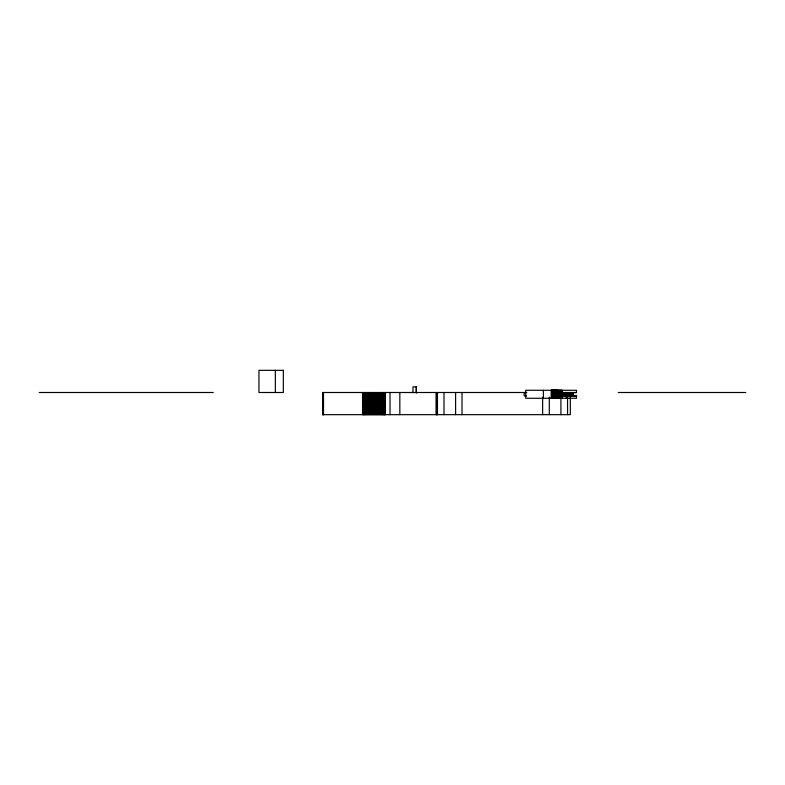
<?xml version="1.0" encoding="UTF-8"?>
<svg xmlns="http://www.w3.org/2000/svg" width="785" height="785" viewBox="0 0 785 785"><rect width="100%" height="100%" fill="white"/><g stroke="black" fill="none" stroke-linecap="round" stroke-linejoin="round"><path stroke-width="1.18" d="M416.295 386.848L416.295 392.863L416.295 386.848L412.969 386.848L412.969 392.863M39.27 392.5L213.226 392.5M526.755 392.5L322.723 392.5L322.772 414.666L570.312 414.666L570.312 392.608M562.394 392.5L576.475 392.5L576.475 390.282L525.724 390.282L525.724 398.26L576.475 398.26L576.475 396.042L561.275 396.042M618.305 392.5L745.74 392.5M526.549 392.608L524.164 392.608L524.164 395.934L526.549 395.934M561.118 392.608L576.602 392.608M561.118 395.934L576.602 395.934M572.893 395.934L572.854 392.608L572.697 395.934M572.51 392.608L572.599 395.934M572.422 392.608L572.422 395.934M572.216 392.608L572.324 395.934M572.098 392.608L572.098 395.934M571.98 392.608L571.853 395.934M571.715 392.608L571.715 395.934M571.578 392.608L571.578 395.934M571.441 392.608L571.441 395.934M571.284 392.608L571.284 395.934M571.137 392.608L571.137 395.934M570.98 392.608L570.98 395.934M570.813 392.608L570.813 395.934M570.646 392.608L570.646 395.934M570.479 392.608L570.479 395.934M570.145 392.608L570.145 395.934M569.969 392.608L569.969 395.934M569.792 392.608L569.792 395.934M569.625 392.608L569.625 395.934M569.449 392.608L569.449 395.934M569.272 392.608L569.272 395.934M569.105 392.608L569.105 395.934M568.929 392.608L568.929 395.934M568.762 392.608L568.762 395.934M568.595 392.608L568.595 395.934M568.428 392.608L568.428 395.934M568.271 392.608L568.271 395.934M568.114 392.608L568.114 395.934M567.967 392.608L567.967 395.934M567.82 392.608L567.82 395.934M567.673 392.608L567.673 395.934M567.535 392.608L567.565 414.666M567.28 392.608L567.408 395.934M567.163 392.608L567.163 395.934M567.045 392.608L566.947 395.934M566.848 392.608L566.848 395.934L566.672 392.608M566.534 392.608L566.603 395.934M566.328 392.608L566.397 395.934M566.181 396.042L566.181 398.26M565.71 392.608L565.71 395.934M565.524 392.608L565.524 395.934M565.102 392.608L565.102 395.934M563.816 392.608L563.816 395.934M563.502 392.608L563.502 395.934M562.394 390.282L562.394 398.26M562.08 390.282L562.08 398.26M561.648 390.282L561.648 398.26M561.226 390.282L561.226 398.26M560.922 397.171L560.922 414.666M560.804 390.282L560.804 398.26M560.382 390.282L560.382 398.26M559.97 390.282L559.97 398.26M559.568 390.282L559.568 398.26M559.175 390.282L559.175 398.26M558.792 390.282L558.792 398.26M558.429 390.282L558.429 398.26M557.988 390.282L557.978 398.26M557.899 390.282L557.801 398.26M557.733 390.282L557.664 398.26M557.586 390.282L557.497 398.26M557.399 390.282L557.301 398.26M557.193 390.282L557.193 398.26M557.075 390.282L557.075 398.26M556.948 390.282L556.82 398.26M556.683 390.282L556.683 398.26M556.545 390.282L556.545 398.26M556.398 390.282L556.398 398.26M556.251 390.282L556.251 398.26M556.094 390.282L556.094 398.26M555.937 390.282L555.937 398.26M555.77 390.282L555.77 398.26M555.603 390.282L555.603 398.26M555.437 390.282L555.437 398.26M555.27 390.282L555.27 398.26M555.093 390.282L555.093 398.26M554.926 390.282L554.926 398.26M554.75 390.282L554.75 398.26M554.573 390.282L554.573 398.26M554.406 390.282L554.406 398.26M554.23 390.282L554.23 398.26M554.053 390.282L554.053 398.26M553.886 390.282L553.886 398.26M553.719 390.282L553.719 398.26M553.553 390.282L553.553 398.26M553.386 390.282L553.386 398.26M553.229 390.282L553.229 398.26M553.072 390.282L553.072 398.26M552.925 390.282L552.925 398.26M552.777 390.282L552.777 398.26M552.64 390.282L552.64 398.26M552.503 390.282L552.503 398.26M552.375 390.282L552.247 398.26M552.13 398.26L552.13 390.282L551.924 398.26M551.737 390.282L551.826 398.26M551.59 390.282L551.659 398.26M551.433 390.282L551.433 398.26M551.335 390.282L551.364 398.26M549.294 397.171L549.294 414.666M543.387 390.282L543.387 398.26M542.641 397.171L542.641 414.666M462.012 392.5L462.012 414.666M455.604 392.5L455.604 414.666M444.006 392.5L444.006 414.666M437.461 392.5L437.461 414.666M437.098 392.5L437.098 414.666M436.764 392.5L436.764 414.666M436.46 392.5L436.46 414.666M436.185 392.5L436.185 414.666M399.84 392.5L399.84 414.666M390.027 392.5L390.027 414.666M385.337 392.5L385.278 414.666M385.062 392.5L385.062 414.666M384.827 392.5L384.827 414.666M384.552 392.5L384.552 414.666M384.248 392.5L384.248 414.666M383.914 392.5L383.914 414.666M383.551 392.5L383.551 414.666M383.159 392.5L383.159 414.666M382.746 392.5L382.746 414.666M382.305 392.5L382.305 414.666M381.844 392.5L381.844 414.666M381.353 392.5L381.353 414.666M380.853 392.5L380.853 414.666M380.323 392.5L380.323 414.666M379.783 392.5L379.783 414.666M379.224 392.5L379.224 414.666M378.645 392.5L378.645 414.666M378.056 392.5L378.056 414.666M377.448 392.5L377.448 414.666M376.839 392.5L376.839 414.666M376.221 392.5L376.221 414.666M375.593 392.5L375.593 414.666M374.955 392.5L374.955 414.666M374.327 392.5L374.327 414.666M373.68 392.5L373.68 414.666M373.042 392.5L373.042 414.666M372.414 392.5L372.414 414.666M371.776 392.5L371.776 414.666M371.148 392.5L371.148 414.666M370.53 392.5L370.53 414.666M369.921 392.5L369.921 414.666M369.313 392.5L369.313 414.666M368.724 392.5L368.724 414.666M368.145 392.5L368.145 414.666M367.586 392.5L367.586 414.666M367.046 392.5L367.046 414.666M366.516 392.5L366.516 414.666M366.016 392.5L366.016 414.666M365.525 392.5L365.525 414.666M365.064 392.5L365.064 414.666M364.623 392.5L364.623 414.666M364.211 392.5L364.211 414.666M363.818 392.5L363.818 414.666M363.455 392.5L363.455 414.666M363.121 392.5L363.121 414.666M362.817 392.5L362.817 414.666M362.542 392.5L362.542 414.666M323.508 392.5L323.508 414.666M323.302 392.5L323.302 414.666M323.116 392.5L323.116 414.666M322.969 392.5L322.969 414.666M322.851 392.5L322.851 414.666M275.349 370.334L275.349 392.5M283.316 370.334L258.962 370.334L258.942 392.5L283.316 392.5L283.336 370.334"/></g></svg>
